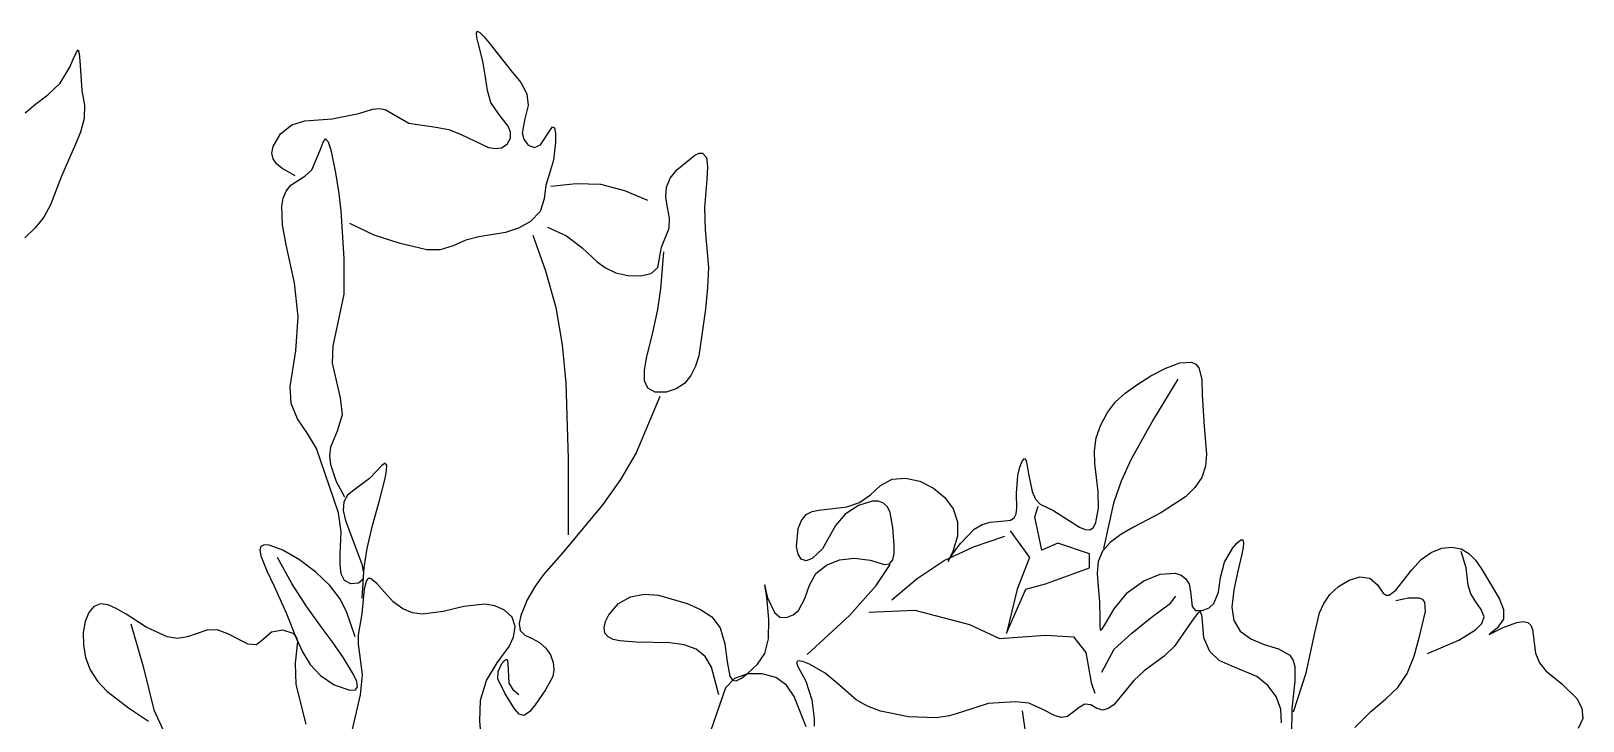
# Model space of a CAD drawing. Header units: millimetres. Extents: x 12377 to 30673, y 89761 to 101952.
# Drawn here: x 27005.2 to 27329.2, y 96714.1 to 96858.2 of the extents above; entities that cross this region are included whole.
import ezdxf

# ---------------------------------------------------------------- set-up
doc = ezdxf.new("R2010")
doc.units = ezdxf.units.MM

# ---------------------------------------------------------------- blocks, each defined once
blk = doc.blocks.new('A$C2176212A')
at = {"extrusion": (0, 0, -1)}
for p, q in [((298.15, 638.48), (298.34, 638.83)), ((298.26, 637.5), (298.15, 638.48)), ((298.34, 638.83), (298.88, 638.51)), ((298.88, 638.51), (299.69, 637.66)), ((298.59, 636.08), (298.26, 637.5)), ((299.47, 632.56), (298.59, 636.08)), ((299.69, 637.66), (300.71, 636.42)), ((300.71, 636.42), (305.43, 630.52)), ((300.06, 629.22), (299.47, 632.56)), ((300.45, 626.4), (300.06, 629.22)), ((305.43, 630.52), (307.39, 628.05)), ((301.18, 623.89), (300.45, 626.4)), ((307.39, 628.05), (308.66, 625.72)), ((308.66, 625.72), (308.96, 623.27)), ((273.61, 621.61), (276.45, 622.5)), ((276.45, 622.5), (277.82, 622.67)), ((277.82, 622.67), (279.12, 622.46)), ((279.12, 622.46), (284.06, 619.6)), ((302.79, 621.45), (301.18, 623.89)), ((308.96, 623.27), (308.24, 620.48)), ((257.22, 617.37), (259.61, 619.23)), ((259.61, 619.23), (262.33, 620.07)), ((262.33, 620.07), (268.01, 620.52)), ((268.01, 620.52), (273.61, 621.61)), ((284.06, 619.6), (289.7, 618.74)), ((304.74, 618.95), (302.79, 621.45)), ((305.29, 617.69), (304.74, 618.95)), ((308.24, 620.48), (307.7, 617.59)), ((255.67, 614.7), (257.22, 617.37)), ((266.11, 615.63), (266.62, 616.32)), ((266.62, 616.32), (267.16, 615.68)), ((289.7, 618.74), (292.41, 618.23)), ((292.41, 618.23), (294.99, 617.21)), ((294.99, 617.21), (300.69, 614.51)), ((304.54, 615.21), (305.27, 616.42)), ((305.27, 616.42), (305.29, 617.69)), ((307.7, 617.59), (308.03, 616.22)), ((308.03, 616.22), (308.98, 615.02)), ((311.5, 615.07), (313.37, 617.94)), ((313.37, 617.94), (314, 618.85)), ((314, 618.85), (314.42, 618.62)), ((314.42, 618.62), (314.64, 617.4)), ((314.64, 617.4), (314.67, 615.59)), ((255.43, 613.35), (255.67, 614.7)), ((255.68, 612.13), (255.43, 613.35)), ((263.75, 609.87), (265.54, 613.95)), ((265.54, 613.95), (266.11, 615.63)), ((267.16, 615.68), (267.71, 614.01)), ((267.71, 614.01), (268.72, 609.24)), ((300.69, 614.51), (302.1, 614.26)), ((302.1, 614.26), (303.41, 614.44)), ((303.41, 614.44), (304.54, 615.21)), ((308.98, 615.02), (310.28, 614.47)), ((310.28, 614.47), (311.5, 615.07)), ((314.67, 615.59), (314.23, 611.83)), ((339.99, 609.87), (343.77, 612.93)), ((343.77, 612.93), (344.64, 613.3)), ((344.64, 613.3), (345.34, 613.34)), ((345.34, 613.34), (346.16, 612.41)), ((256.41, 611.08), (255.68, 612.13)), ((257.5, 610.17), (256.41, 611.08)), ((260.3, 608.58), (257.5, 610.17)), ((262.34, 608.49), (263.75, 609.87)), ((268.72, 609.24), (269.4, 604.86)), ((314.23, 611.83), (313.38, 609.06)), ((338.61, 608.09), (339.99, 609.87)), ((346.16, 612.41), (346.39, 610.44)), ((346.39, 610.44), (346.25, 607.8)), ((258.41, 605.4), (259.4, 606.6)), ((259.4, 606.6), (260.79, 607.53)), ((260.79, 607.53), (262.34, 608.49)), ((312.65, 606.6), (312.32, 603.81)), ((313.38, 609.06), (312.65, 606.6)), ((337.67, 604.13), (337.8, 606.18)), ((337.8, 606.18), (338.61, 608.09)), ((346.25, 607.8), (345.74, 602)), ((257.5, 602.24), (257.79, 603.93)), ((257.79, 603.93), (258.41, 605.4)), ((269.4, 604.86), (269.8, 601.22)), ((312.32, 603.81), (311.45, 601.13)), ((338.02, 601.95), (337.67, 604.13)), ((257.66, 598.38), (257.5, 602.24)), ((269.8, 601.22), (270.05, 597.97)), ((311.45, 601.13), (309.45, 599.07)), ((338.43, 599.76), (338.02, 601.95)), ((338.41, 597.65), (338.43, 599.76)), ((345.74, 602), (345.9, 597.28)), ((258.44, 594.2), (257.66, 598.38)), ((270.05, 597.97), (270.49, 591.25)), ((276.82, 596.2), (271.72, 598.63)), ((304.23, 596.74), (298.64, 595.85)), ((306.92, 597.64), (304.23, 596.74)), ((309.45, 599.07), (306.92, 597.64)), ((312.97, 597.89), (316.93, 596.06)), ((336.8, 593.67), (338.41, 597.65)), ((345.9, 597.28), (346.6, 589.42)), ((260.14, 586.24), (258.44, 594.2)), ((282.19, 594.48), (276.82, 596.2)), ((287.82, 593.13), (282.19, 594.48)), ((290.6, 593.12), (287.82, 593.13)), ((293.26, 593.99), (290.6, 593.12)), ((295.9, 595.13), (293.26, 593.99)), ((298.64, 595.85), (295.9, 595.13)), ((309.94, 596.22), (312.58, 588.72)), ((316.93, 596.06), (320.25, 593.53)), ((320.25, 593.53), (323.34, 590.62)), ((336.04, 589.46), (336.8, 593.67)), ((270.49, 591.25), (270.43, 583.85)), ((323.34, 590.62), (325.13, 589.34)), ((336.62, 584.96), (337.28, 592.73)), ((312.58, 588.72), (314.72, 581.09)), ((325.13, 589.34), (327.26, 588.34)), ((327.26, 588.34), (329.79, 587.74)), ((329.79, 587.74), (332.38, 587.66)), ((332.38, 587.66), (334.61, 588.2)), ((334.61, 588.2), (336.04, 589.46)), ((346.6, 589.42), (346.41, 585.23)), ((260.91, 579.13), (260.14, 586.24)), ((270.43, 583.85), (268.9, 576.6)), ((335.99, 580.66), (336.62, 584.96)), ((346.41, 585.23), (345.97, 580.72)), ((314.72, 581.09), (316.07, 573.27)), ((334.99, 575.85), (335.99, 580.66)), ((345.97, 580.72), (344.56, 571.01)), ((260.43, 572.04), (260.91, 579.13)), ((268.9, 576.6), (268.15, 573.05)), ((333.66, 570.51), (334.99, 575.85)), ((259.28, 564.56), (260.43, 572.04)), ((268.15, 573.05), (268, 569.47)), ((316.07, 573.27), (316.81, 565.34)), ((333.22, 567.97), (333.66, 570.51)), ((344.56, 571.01), (343.86, 568.8)), ((268, 569.47), (269.71, 562.19)), ((333.23, 565.79), (333.22, 567.97)), ((343.86, 568.8), (342.88, 566.84)), ((259.47, 561.01), (259.28, 564.56)), ((316.81, 565.34), (317.31, 549.45)), ((333.92, 564.2), (333.23, 565.79)), ((335.5, 563.38), (333.92, 564.2)), ((339.88, 564.06), (337.74, 563.4)), ((341.58, 565.23), (339.88, 564.06)), ((342.88, 566.84), (341.58, 565.23)), ((260.78, 557.79), (259.47, 561.01)), ((269.71, 562.19), (270.08, 558.65)), ((336.44, 562.5), (331.48, 550.72)), ((337.74, 563.4), (335.5, 563.38)), ((262.89, 554.79), (260.78, 557.79)), ((270.08, 558.65), (269.07, 555.26)), ((264.72, 551.61), (262.89, 554.79)), ((269.07, 555.26), (267.68, 551.88)), ((269.36, 538.21), (264.72, 551.61)), ((267.68, 551.88), (267.47, 550.09)), ((267.47, 550.09), (267.65, 548.27)), ((267.65, 548.27), (268.84, 544.7)), ((278.4, 548.08), (277.27, 546.87)), ((279.12, 548.54), (278.4, 548.08)), ((279.43, 548.15), (279.12, 548.54)), ((279.38, 547.04), (279.43, 548.15)), ((317.31, 549.45), (317.31, 533.58)), ((331.48, 550.72), (328.24, 545.18)), ((268.84, 544.7), (270.61, 541.52)), ((275.83, 545.37), (272.56, 542.95)), ((277.27, 546.87), (275.83, 545.37)), ((277.89, 540.77), (279.07, 545.34)), ((279.07, 545.34), (279.38, 547.04)), ((328.24, 545.18), (324.51, 539.91)), ((271.22, 541.85), (270.44, 540.46)), ((272.56, 542.95), (271.22, 541.85)), ((269.88, 534.24), (269.36, 538.21)), ((270.44, 540.46), (270.35, 538.66)), ((270.35, 538.66), (270.78, 536.55)), ((276.45, 535.53), (277.89, 540.77)), ((324.51, 539.91), (316.31, 530.06)), ((270.78, 536.55), (274.19, 527.46)), ((275.31, 530.72), (276.45, 535.53)), ((269.71, 529.59), (269.88, 534.24)), ((401.96, 531.07), (408.47, 533.3)), ((269.68, 527.35), (269.71, 529.59)), ((274.69, 526.77), (275.31, 530.72)), ((316.31, 530.06), (312.25, 525.36)), ((390.16, 524.45), (395.78, 528.25)), ((395.78, 528.25), (401.96, 531.07)), ((269.91, 525.44), (269.68, 527.35)), ((270.59, 524.03), (269.91, 525.44)), ((274.19, 527.46), (274.58, 525.65)), ((274.31, 520.35), (274.69, 526.77)), ((274.58, 525.65), (274.43, 524.28)), ((312.25, 525.36), (310.4, 522.86)), ((271.89, 523.33), (270.59, 524.03)), ((273.55, 523.46), (271.89, 523.33)), ((274.43, 524.28), (273.55, 523.46)), ((310.4, 522.86), (308.76, 520.04)), ((384.89, 520.03), (390.16, 524.45)), ((308.76, 520.04), (307.44, 516.77)), ((307.44, 516.77), (307.08, 515.06)), ((226.01, 515), (228.58, 506.05)), ((307.08, 515.06), (307.28, 513.61)), ((307.28, 513.61), (308.27, 512.64)), ((308.27, 512.64), (309.77, 511.92)), ((309.77, 511.92), (311.34, 511.08)), ((311.34, 511.08), (312.63, 509.91)), ((312.63, 509.91), (313.59, 508.49)), ((228.58, 506.05), (230.79, 497.01)), ((302.66, 505.03), (303.46, 506.7)), ((303.46, 506.7), (304.01, 507.35)), ((304.01, 507.35), (304.45, 507.61)), ((304.45, 507.61), (304.66, 507.34)), ((304.66, 507.34), (304.71, 506.67)), ((304.71, 506.67), (304.91, 502.63)), ((313.59, 508.49), (314.17, 506.95)), ((314.17, 506.95), (314.34, 505.42)), ((302.64, 503.49), (302.66, 505.03)), ((304.11, 500.52), (302.64, 503.49)), ((304.91, 502.63), (305.77, 501.26)), ((314.08, 503.99), (312.59, 501.22)), ((314.34, 505.42), (314.08, 503.99)), ((306.1, 497.26), (304.11, 500.52)), ((305.77, 501.26), (306.97, 500.23)), ((312.59, 501.22), (310.42, 498.1)), ((230.79, 497.01), (232.76, 492.79)), ((307.09, 496.09), (306.1, 497.26)), ((308.14, 495.86), (307.09, 496.09)), ((309.27, 496.66), (308.14, 495.86)), ((310.42, 498.1), (309.27, 496.66)), ((412.85, 492.05), (412.15, 496.82))]:
    blk.add_line(p, q, dxfattribs=at)
for p, q in [((213.28, 631.27), (214.04, 633.1)), ((214.04, 633.1), (214.61, 634.45)), ((214.61, 634.45), (214.99, 634.87)), ((214.99, 634.87), (215.22, 634.15)), ((215.22, 634.15), (215.35, 632.59)), ((215.35, 632.59), (215.44, 630.56)), ((211.21, 627.91), (213.28, 631.27)), ((215.44, 630.56), (215.77, 626.44)), ((206.1, 623.57), (208.67, 625.49)), ((208.67, 625.49), (211.21, 627.91)), ((215.77, 626.44), (216.28, 623.33)), ((203.95, 621.71), (206.1, 623.57)), ((216.28, 623.33), (216.26, 620.56)), ((216.26, 620.56), (215.47, 617.68)), ((215.47, 617.68), (214.21, 614.7)), ((214.21, 614.7), (211.52, 608.53)), ((211.52, 608.53), (209.23, 602.55)), ((318.97, 606.91), (313.71, 606.37)), ((324.12, 606.77), (318.97, 606.91)), ((329.1, 605.46), (324.12, 606.77)), ((333.97, 603.42), (329.1, 605.46)), ((207.83, 599.94), (206.04, 597.71)), ((209.23, 602.55), (207.83, 599.94)), ((206.04, 597.71), (203.86, 595.62)), ((438.96, 566.77), (442.09, 568.41)), ((442.09, 568.41), (445.05, 569.49)), ((445.05, 569.49), (447.48, 569.64)), ((447.48, 569.64), (448.38, 569.25)), ((448.38, 569.25), (449.01, 568.49)), ((449.01, 568.49), (449.59, 566.02)), ((433.61, 563.2), (436.04, 564.95)), ((436.04, 564.95), (438.96, 566.77)), ((444.57, 566.09), (439.51, 557.78)), ((449.59, 566.02), (449.69, 562.81)), ((429.91, 559.14), (431.61, 561.35)), ((431.61, 561.35), (433.61, 563.2)), ((449.69, 562.81), (450.1, 556.25)), ((428.53, 556.57), (429.91, 559.14)), ((439.51, 557.78), (434.77, 549.23)), ((427.58, 553.83), (428.53, 556.57)), ((450.1, 556.25), (450.57, 550.47)), ((427.18, 551.13), (427.58, 553.83)), ((427.29, 548.5), (427.18, 551.13)), ((411.18, 545.96), (411.62, 547.71)), ((411.62, 547.71), (412.13, 549.01)), ((412.13, 549.01), (412.59, 549.53)), ((412.59, 549.53), (412.91, 549.12)), ((412.91, 549.12), (413.15, 547.97)), ((413.15, 547.97), (413.39, 546.33)), ((427.98, 542.62), (427.29, 548.5)), ((434.77, 549.23), (432.77, 544.79)), ((450.36, 547.9), (449.6, 545.57)), ((450.57, 550.47), (450.36, 547.9)), ((382.55, 543.86), (384.95, 545.19)), ((384.95, 545.19), (387.76, 545.44)), ((387.76, 545.44), (390.72, 544.77)), ((390.72, 544.77), (393.55, 543.35)), ((410.93, 542.28), (411.18, 545.96)), ((413.39, 546.33), (414.17, 542.62)), ((432.77, 544.79), (431.17, 540.22)), ((449.6, 545.57), (448.17, 543.46)), ((378.14, 540.33), (380.44, 541.91)), ((380.44, 541.91), (382.55, 543.86)), ((393.55, 543.35), (395.96, 541.38)), ((395.96, 541.38), (397.7, 539.02)), ((411.01, 539.14), (410.93, 542.28)), ((414.17, 542.62), (414.86, 541.05)), ((428.01, 539.14), (427.98, 542.62)), ((446.18, 541.56), (441.04, 538.2)), ((448.17, 543.46), (446.18, 541.56)), ((366.99, 537.84), (368.24, 538.49)), ((368.24, 538.49), (369.66, 538.77)), ((369.66, 538.77), (375.49, 539.47)), ((377.9, 539.7), (375.12, 537.87)), ((375.49, 539.47), (378.14, 540.33)), ((380.81, 540.63), (377.9, 539.7)), ((382.1, 540.62), (380.81, 540.63)), ((383.17, 540.22), (382.1, 540.62)), ((383.96, 539.41), (383.17, 540.22)), ((384.51, 538.25), (383.96, 539.41)), ((385.12, 535.12), (384.51, 538.25)), ((397.7, 539.02), (398.62, 536.33)), ((410.45, 537.11), (410.87, 537.95)), ((410.87, 537.95), (411.01, 539.14)), ((414.73, 537.35), (415.47, 539.56)), ((414.86, 541.05), (415.85, 540)), ((415.85, 540), (418.53, 538.77)), ((418.53, 538.77), (424.08, 535.21)), ((427.49, 536.13), (428.01, 539.14)), ((431.17, 540.22), (429.09, 530.72)), ((441.04, 538.2), (435.33, 535.2)), ((364.98, 531.15), (365.35, 534.93)), ((365.35, 534.93), (366.01, 536.61)), ((366.01, 536.61), (366.99, 537.84)), ((373.13, 535.55), (370.41, 530.69)), ((375.12, 537.87), (373.13, 535.55)), ((385.4, 531.44), (385.12, 535.12)), ((398.62, 536.33), (398.62, 533.34)), ((399.21, 531.8), (402.11, 534.74)), ((402.11, 534.74), (403.75, 535.72)), ((403.75, 535.72), (405.42, 536.22)), ((405.42, 536.22), (408.46, 536.5)), ((408.46, 536.5), (409.63, 536.66)), ((409.63, 536.66), (410.45, 537.11)), ((416.2, 530.35), (414.73, 537.35)), ((424.08, 535.21), (425.24, 534.72)), ((425.24, 534.72), (426.21, 534.66)), ((426.21, 534.66), (426.96, 535.14)), ((426.96, 535.14), (427.49, 536.13)), ((435.33, 535.2), (432.7, 533.67)), ((253.81, 531.47), (253.15, 531.13)), ((254.84, 531.43), (253.81, 531.47)), ((398.62, 533.34), (397.63, 530.11)), ((398.06, 530.27), (399.21, 531.8)), ((409.57, 534.4), (413.62, 528.87)), ((419.52, 531.82), (416.2, 530.35)), ((426.15, 529.61), (419.52, 531.82)), ((430.48, 532.01), (428.84, 530.15)), ((432.7, 533.67), (430.48, 532.01)), ((456.09, 530.88), (457, 531.94)), ((457, 531.94), (457.73, 532.52)), ((457.73, 532.52), (458.17, 532.51)), ((458.17, 532.51), (458.31, 531.95)), ((458.31, 531.95), (458.22, 530.93)), ((253.15, 531.13), (252.92, 530.36)), ((252.92, 530.36), (253.13, 529.17)), ((253.13, 529.17), (254.37, 526.07)), ((257.71, 530.38), (254.84, 531.43)), ((259.6, 523.4), (256.63, 528.83)), ((261.17, 528.37), (257.71, 530.38)), ((264.64, 525.79), (261.17, 528.37)), ((365.3, 529.56), (364.98, 531.15)), ((365.95, 528.47), (365.3, 529.56)), ((366.97, 528.15), (365.95, 528.47)), ((368.25, 528.66), (366.97, 528.15)), ((370.41, 530.69), (368.25, 528.66)), ((371.21, 527.28), (373.98, 528.36)), ((373.98, 528.36), (377.1, 528.7)), ((377.1, 528.7), (380.35, 528.27)), ((380.35, 528.27), (383.35, 527.39)), ((384.43, 527.51), (385.07, 528.34)), ((385.07, 528.34), (385.36, 529.71)), ((385.36, 529.71), (385.4, 531.44)), ((396.99, 528.75), (396.63, 528.03)), ((396.71, 528.18), (397.21, 528.99)), ((397.63, 530.11), (396.99, 528.75)), ((397.21, 528.99), (398.06, 530.27)), ((413.62, 528.87), (411.05, 522.24)), ((426.15, 526.66), (426.15, 529.61)), ((428.84, 530.15), (427.97, 528.01)), ((454.35, 527.91), (456.09, 530.88)), ((457.95, 529.53), (457.12, 525.99)), ((458.22, 530.93), (457.95, 529.53)), ((493.45, 526.29), (495.4, 528.4)), ((495.4, 528.4), (497.52, 529.92)), ((497.52, 529.92), (499.71, 530.79)), ((499.71, 530.79), (501.83, 531.03)), ((501.83, 531.03), (503.76, 530.66)), ((503.76, 530.66), (505.4, 529.71)), ((504.83, 526.67), (503.76, 530.14)), ((505.4, 529.71), (506.78, 528.28)), ((506.78, 528.28), (508.02, 526.49)), ((254.37, 526.07), (255.89, 522.85)), ((267.55, 523.02), (264.64, 525.79)), ((367.67, 523.04), (369.04, 525.49)), ((369.04, 525.49), (371.21, 527.28)), ((381.58, 522.98), (384.52, 527.4)), ((383.35, 527.39), (384.43, 527.51)), ((396.63, 528.03), (396.71, 528.18)), ((416.94, 523.35), (426.15, 526.66)), ((427.97, 528.01), (427.79, 525.54)), ((427.79, 525.54), (428, 522.75)), ((437.47, 523.99), (440.93, 525.38)), ((440.93, 525.38), (444.02, 525.55)), ((444.02, 525.55), (445.29, 525.14)), ((445.29, 525.14), (446.29, 524.39)), ((453.48, 524.65), (454.35, 527.91)), ((457.12, 525.99), (456.28, 522.08)), ((491.68, 523.99), (493.45, 526.29)), ((505.2, 523.06), (504.83, 526.67)), ((508.02, 526.49), (510.53, 522.32)), ((255.89, 522.85), (258.41, 517.29)), ((262.57, 518.74), (259.6, 523.4)), ((269.62, 520.28), (267.55, 523.02)), ((274.71, 522.31), (274.19, 517.08)), ((275.19, 524.07), (274.71, 522.31)), ((275.56, 524.47), (275.19, 524.07)), ((276.04, 524.45), (275.56, 524.47)), ((277.33, 523.41), (276.04, 524.45)), ((278.95, 521.58), (277.33, 523.41)), ((358.36, 523.12), (358.38, 522.92)), ((358.46, 522.58), (358.36, 523.12)), ((358.38, 522.92), (358.57, 521.92)), ((358.64, 521.44), (358.46, 522.58)), ((358.57, 521.92), (358.95, 520.43)), ((366.75, 520.27), (367.67, 523.04)), ((376.05, 516.71), (381.58, 522.98)), ((411.05, 522.24), (408.84, 513.03)), ((408.84, 513.03), (412.89, 522.24)), ((412.89, 522.24), (416.94, 523.35)), ((428, 522.75), (428.28, 519.61)), ((434.11, 521.52), (437.47, 523.99)), ((446.29, 524.39), (446.96, 523.26)), ((446.96, 523.26), (447.26, 521.77)), ((447.26, 521.77), (447.58, 518.64)), ((453.06, 521.64), (453.48, 524.65)), ((456.28, 522.08), (455.9, 518.51)), ((476.34, 521.1), (478.15, 522.78)), ((478.15, 522.78), (480.35, 524.11)), ((480.35, 524.11), (482.63, 524.79)), ((482.63, 524.79), (484.71, 524.55)), ((484.71, 524.55), (486.3, 523.15)), ((486.3, 523.15), (487.47, 521.38)), ((488.7, 521.01), (490.11, 522.06)), ((490.11, 522.06), (491.68, 523.99)), ((505.78, 521.29), (505.2, 523.06)), ((510.53, 522.32), (511.8, 520.14)), ((218.29, 518.62), (217.21, 517.35)), ((219.65, 519.14), (218.29, 518.62)), ((221.25, 518.93), (219.65, 519.14)), ((223.04, 518.16), (221.25, 518.93)), ((265.96, 514.08), (262.57, 518.74)), ((271.05, 517.58), (269.62, 520.28)), ((280.79, 519.6), (278.95, 521.58)), ((282.76, 518.11), (280.79, 519.6)), ((295.54, 518.61), (291.18, 517.56)), ((299.88, 519.08), (295.54, 518.61)), ((302, 518.75), (299.88, 519.08)), ((304.04, 517.87), (302, 518.75)), ((325.79, 516.86), (327.82, 519.27)), ((327.82, 519.27), (330.33, 520.66)), ((330.33, 520.66), (333.14, 521.16)), ((333.14, 521.16), (336.15, 520.96)), ((336.15, 520.96), (342.18, 519.21)), ((342.18, 519.21), (344.94, 518.01)), ((358.86, 519.84), (358.64, 521.44)), ((359.21, 515.89), (358.86, 519.84)), ((358.95, 520.43), (360.4, 517.33)), ((365.4, 517.79), (366.75, 520.27)), ((428.28, 519.61), (428.34, 516.13)), ((431.3, 518.11), (434.11, 521.52)), ((439.04, 516.35), (443.09, 519.29)), ((443.09, 519.29), (444.2, 520.77)), ((447.58, 518.64), (448.32, 517.79)), ((451.12, 518.35), (452.1, 519.22)), ((452.1, 519.22), (453.06, 521.64)), ((455.9, 518.51), (456.31, 515.66)), ((474.19, 517.28), (475.06, 519.25)), ((475.06, 519.25), (476.34, 521.1)), ((487.47, 521.38), (488.07, 520.98)), ((488.07, 520.98), (488.7, 521.01)), ((492.8, 520.33), (490.13, 519.82)), ((494.99, 520.38), (492.8, 520.33)), ((495.75, 520.08), (494.99, 520.38)), ((496.2, 519.5), (495.75, 520.08)), ((496.29, 517.57), (496.2, 519.5)), ((506.86, 519.61), (505.78, 521.29)), ((507.97, 518), (506.86, 519.61)), ((511.8, 520.14), (512.63, 518.01)), ((216.45, 515.48), (216.06, 513.19)), ((217.21, 517.35), (216.45, 515.48)), ((224.98, 517.02), (223.04, 518.16)), ((229.2, 514.31), (224.98, 517.02)), ((258.41, 517.29), (260.6, 511.89)), ((272.84, 512.25), (271.05, 517.58)), ((274.19, 517.08), (273.48, 512.71)), ((284.79, 517.3), (282.76, 518.11)), ((286.88, 517.03), (284.79, 517.3)), ((291.18, 517.56), (286.88, 517.03)), ((305.6, 516.41), (304.04, 517.87)), ((306.21, 514.41), (305.6, 516.41)), ((324.81, 514.14), (325.12, 515.46)), ((325.12, 515.46), (325.79, 516.86)), ((344.94, 518.01), (347.31, 516.46)), ((347.31, 516.46), (349.07, 514.18)), ((359.15, 511.89), (359.21, 515.89)), ((360.4, 517.33), (361.52, 516.41)), ((361.52, 516.41), (362.9, 516.3)), ((362.9, 516.3), (364.29, 516.86)), ((364.29, 516.86), (365.4, 517.79)), ((367.21, 508.61), (376.05, 516.71)), ((380.1, 517.45), (389.68, 517.82)), ((389.68, 517.82), (401.1, 514.87)), ((428.34, 516.13), (428.3, 514.54)), ((429.36, 514.8), (431.3, 518.11)), ((434.99, 513.03), (439.04, 516.35)), ((448.01, 516.27), (443.92, 510.3)), ((448.76, 517.23), (448.01, 516.27)), ((448.32, 517.79), (449.69, 517.78)), ((449.3, 517.48), (448.76, 517.23)), ((449.59, 516.85), (449.3, 517.48)), ((449.72, 515.52), (449.59, 516.85)), ((449.69, 517.78), (451.12, 518.35)), ((450.06, 512.05), (449.72, 515.52)), ((456.31, 515.66), (457.64, 513.48)), ((473.23, 513.12), (474.19, 517.28)), ((495.14, 512.65), (496.29, 517.57)), ((508.55, 516.48), (507.97, 518)), ((508.1, 515.05), (508.55, 516.48)), ((512.59, 515.96), (511.28, 514.08)), ((512.5, 514.2), (515.39, 515.26)), ((512.63, 518.01), (512.59, 515.96)), ((515.39, 515.26), (516.68, 515.47)), ((516.68, 515.47), (517.68, 515.3)), ((517.68, 515.3), (518.32, 514.71)), ((216.06, 513.19), (216.08, 510.63)), ((233.57, 512.25), (229.2, 514.31)), ((235.72, 511.91), (233.57, 512.25)), ((237.8, 512.25), (235.72, 511.91)), ((241.87, 513.7), (237.8, 512.25)), ((243.99, 513.74), (241.87, 513.7)), ((246.21, 512.9), (243.99, 513.74)), ((250.46, 510.73), (246.21, 512.9)), ((255.35, 513.27), (253.68, 511.78)), ((257.71, 513.66), (255.35, 513.27)), ((259.89, 512.95), (257.71, 513.66)), ((260.58, 512.24), (259.89, 512.95)), ((260.88, 511.33), (260.58, 512.24)), ((268.01, 511.28), (265.96, 514.08)), ((273.48, 512.71), (273.44, 510.72)), ((305.01, 510.27), (305.91, 512.22)), ((305.91, 512.22), (306.21, 514.41)), ((324.97, 513.05), (324.81, 514.14)), ((325.62, 512.25), (324.97, 513.05)), ((326.69, 511.73), (325.62, 512.25)), ((349.07, 514.18), (350.03, 510.85)), ((401.1, 514.87), (407.36, 511.92)), ((407.36, 511.92), (416.94, 512.66)), ((416.94, 512.66), (422.83, 512.29)), ((422.83, 512.29), (425.41, 508.98)), ((428.3, 514.54), (428.4, 513.68)), ((428.4, 513.68), (428.75, 513.83)), ((428.75, 513.83), (429.36, 514.8)), ((431.3, 509.71), (434.99, 513.03)), ((451.25, 509.23), (450.06, 512.05)), ((457.64, 513.48), (459.87, 511.86)), ((471.43, 504.75), (473.23, 513.12)), ((493.95, 508.24), (495.14, 512.65)), ((503.28, 511.57), (506.78, 513.73)), ((506.78, 513.73), (508.1, 515.05)), ((509.64, 512.78), (510.2, 513.07)), ((509.67, 512.83), (509.64, 512.78)), ((510.32, 513.3), (509.67, 512.83)), ((510.2, 513.07), (512.5, 514.2)), ((511.28, 514.08), (510.32, 513.3)), ((518.32, 514.71), (518.69, 513.8)), ((518.69, 513.8), (519.29, 508.87)), ((216.08, 510.63), (216.54, 507.98)), ((252.24, 510.59), (250.46, 510.73)), ((253.68, 511.78), (252.24, 510.59)), ((260.38, 506.79), (260.88, 511.33)), ((260.6, 511.89), (261.86, 509.13)), ((261.86, 509.13), (263.46, 506.51)), ((270.36, 507.92), (268.01, 511.28)), ((273.44, 510.72), (273.76, 508.64)), ((302.45, 506.86), (305.01, 510.27)), ((328.09, 511.41), (326.69, 511.73)), ((331.51, 511.19), (328.09, 511.41)), ((338.56, 511.05), (331.51, 511.19)), ((341.53, 510.61), (338.56, 511.05)), ((344.01, 509.69), (341.53, 510.61)), ((345.92, 508.16), (344.01, 509.69)), ((350.03, 510.85), (350.48, 507.07)), ((356.86, 506.57), (358.36, 508.83)), ((358.36, 508.83), (359.15, 511.89)), ((425.41, 508.98), (426.52, 502.71)), ((428.73, 504.92), (431.3, 509.71)), ((443.92, 510.3), (441.78, 508.26)), ((453.23, 507.37), (451.25, 509.23)), ((459.87, 511.86), (462.66, 510.68)), ((462.66, 510.68), (465.62, 509.74)), ((465.62, 509.74), (467.98, 508.42)), ((496.76, 508.77), (503.28, 511.57)), ((519.29, 508.87), (520.12, 506.82)), ((216.54, 507.98), (217.51, 505.38)), ((260.52, 502.29), (260.38, 506.79)), ((263.46, 506.51), (265.6, 504.18)), ((272.5, 504.44), (270.36, 507.92)), ((273.76, 508.64), (274.27, 504.37)), ((300.26, 503.17), (302.45, 506.86)), ((347.23, 505.91), (345.92, 508.16)), ((348.79, 500.13), (347.23, 505.91)), ((350.48, 507.07), (351.05, 504.06)), ((354.73, 504.59), (356.86, 506.57)), ((365.31, 507.29), (364.97, 506.95)), ((364.97, 506.95), (365.29, 506.06)), ((365.29, 506.06), (366.9, 503.04)), ((366.29, 507.11), (365.31, 507.29)), ((367.69, 506.54), (366.29, 507.11)), ((370.93, 504.68), (367.69, 506.54)), ((439.65, 506.71), (437.54, 505.17)), ((441.78, 508.26), (439.65, 506.71)), ((455.72, 506.21), (453.23, 507.37)), ((461.09, 503.97), (455.72, 506.21)), ((467.98, 508.42), (468.66, 507.36)), ((468.66, 507.36), (469, 506.05)), ((469, 506.05), (469.01, 503.01)), ((492.52, 504.59), (493.95, 508.24)), ((520.12, 506.82), (521.43, 505.18)), ((217.51, 505.38), (219.01, 503.01)), ((219.01, 503.01), (220.97, 500.93)), ((262.58, 494.03), (260.52, 502.29)), ((265.6, 504.18), (268.47, 502.27)), ((273.15, 502.96), (272.5, 504.44)), ((273.32, 501.84), (273.15, 502.96)), ((274.27, 504.37), (273.85, 500.15)), ((299.02, 499.05), (300.26, 503.17)), ((352.04, 503.56), (350.18, 501.63)), ((351.05, 504.06), (351.58, 503.23)), ((351.58, 503.23), (352.39, 503.06)), ((354.77, 504.53), (352.04, 503.56)), ((352.39, 503.06), (353.5, 503.62)), ((353.5, 503.62), (354.73, 504.59)), ((357.84, 504.57), (354.77, 504.53)), ((360.68, 503.77), (357.84, 504.57)), ((362.86, 502.18), (360.68, 503.77)), ((366.9, 503.04), (368.19, 499.11)), ((373.48, 502.62), (370.93, 504.68)), ((377.41, 499.12), (373.48, 502.62)), ((426.52, 502.71), (427.25, 500.5)), ((435.45, 503.19), (431.22, 498.06)), ((437.54, 505.17), (435.45, 503.19)), ((463.42, 502.13), (461.09, 503.97)), ((469.01, 503.01), (468.43, 497.21)), ((468.76, 496.61), (471.43, 504.75)), ((490.52, 501.72), (492.52, 504.59)), ((521.43, 505.18), (524.77, 502.46)), ((524.77, 502.46), (527.93, 499.4)), ((220.97, 500.93), (225.53, 497.46)), ((268.47, 502.27), (271.74, 501.15)), ((271.74, 501.15), (272.88, 501.21)), ((273.85, 500.15), (271.89, 491.74)), ((272.88, 501.21), (273.32, 501.84)), ((298.86, 494.71), (299.02, 499.05)), ((350.18, 501.63), (346.35, 490.52)), ((364.49, 499.83), (362.86, 502.18)), ((366.99, 493.51), (364.49, 499.83)), ((368.19, 499.11), (368.68, 495.24)), ((379.82, 497.81), (377.41, 499.12)), ((465.17, 499.83), (463.42, 502.13)), ((466.09, 497.16), (465.17, 499.83)), ((484.89, 496.7), (487.93, 499.29)), ((487.93, 499.29), (490.52, 501.72)), ((527.93, 499.4), (528.98, 497.37)), ((225.53, 497.46), (229.66, 494.67)), ((382.51, 496.78), (379.82, 497.81)), ((388.35, 495.54), (382.51, 496.78)), ((399.61, 496.63), (396.92, 495.77)), ((405.02, 498.33), (399.61, 496.63)), ((410.68, 498.67), (405.02, 498.33)), ((413.5, 498.43), (410.68, 498.67)), ((416.3, 497.19), (413.5, 498.43)), ((419.02, 495.76), (416.3, 497.19)), ((423.97, 497.52), (421.59, 495.65)), ((425.16, 498.24), (423.97, 497.52)), ((426.41, 498.08), (425.16, 498.24)), ((427.68, 497.34), (426.41, 498.08)), ((428.91, 496.99), (427.68, 497.34)), ((430.09, 497.28), (428.91, 496.99)), ((431.22, 498.06), (430.09, 497.28)), ((466.28, 494.32), (466.09, 497.16)), ((468.43, 497.21), (468.33, 491.82)), ((481.56, 493.35), (484.89, 496.7)), ((528.98, 497.37), (529.2, 495.19)), ((299.21, 490.38), (298.86, 494.71)), ((368.68, 495.24), (368.68, 493.64)), ((394.15, 495.33), (388.35, 495.54)), ((396.92, 495.77), (394.15, 495.33)), ((420.33, 495.44), (419.02, 495.76)), ((421.59, 495.65), (420.33, 495.44)), ((529.2, 495.19), (528.16, 493.14))]:
    blk.add_line(p, q)

msp = doc.modelspace()

# ---------------------------------------------------------------- block references
msp.add_blockref('A$C2176212A', (26800.02, 96219.36))

doc.saveas('drawing.dxf')
